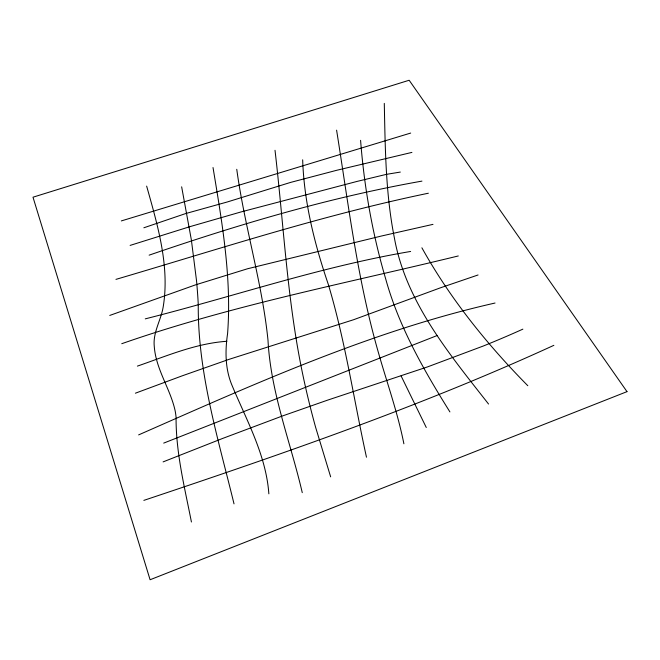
<?xml version="1.0" encoding="UTF-8"?>
<svg xmlns="http://www.w3.org/2000/svg" width="660" height="660" viewBox="0 0 660 660"><rect width="100%" height="100%" fill="white"/><g stroke="black" fill="none" stroke-linecap="round" stroke-linejoin="round"><path stroke-width="0.99" d="M553.864 345.328C420.923 406.304 282.406 454.014 143.839 500.379M138.625 434.899C254.455 383.971 371.101 331.056 495.041 303.031M437.201 335.511L163.705 443.108M163.102 461.893L222.379 438.537L282.2 416.064L327.302 400.24L427.383 366.952L483.499 345.939A731.107 413.317 -8.2 0 0 522.868 329.142M135.399 393.195L182.374 375.771L229.102 359.329L353.488 319.762L440.698 287.719L478.063 274.972M137.395 366.11C166.559 356.078 195.756 343.382 226.85 341.286M109.758 315.43L195.5 284.873L247.574 268.752L381.1 236.099L432.985 224.359M143.855 227.782L185.674 213.559L227.246 201.985L290.631 182.399L336.732 170.28L411.914 152.402M149.135 255.156C238.309 224.565 328.985 197.505 421.946 181.112M121.754 343.703C231.396 305.365 345.675 283.396 458.287 255.956M130.119 245.404L190.278 226.553L241.354 211.843L357.142 181.393L386.43 174.347L400.331 172.07M115.945 279.378C219.532 248.902 322.492 215.094 428.365 193.223M121.325 220.918L410.677 133.064M145.258 318.862C233.739 296.596 320.471 266.656 410.627 251.46M527.81 385.721C487.031 344.404 450.145 298.65 421.897 247.805M488.54 404.027C449.493 354.139 405.908 302.214 394.399 237.963C385.555 193.694 385.25 148.335 384.285 103.381M449.914 411.914C423.736 370.054 398.822 326.56 385.613 278.635C372.364 233.599 364.229 187.118 360.583 140.332M401.09 375.92L426.269 427.498M330.652 476.842L315.637 427.366A1932.059 896.75 30.5 0 1 300.63 363.94C286.869 293.436 283.346 221.529 275.014 150.298M146.644 186.103C157.591 225.159 169.975 266.244 163.152 307.147C160.908 320.397 152.773 332.541 154.267 346.376C155.867 369.27 170.164 388.451 175.073 410.462A90.898 74.926 -27.3 0 1 176.071 417.252C175.857 452.735 184.635 487.393 191.425 522.002M234.02 503.869C218.039 438.265 197.711 372.512 198.256 304.318A1722.938 796.661 -39.5 0 0 196.515 280.632L191.375 239.968L181.648 186.829M302.263 492.657C290.491 441.936 270.765 392.824 268.001 340.312C262.152 282.546 244.547 226.801 236.758 169.298M366.473 457.207C353.81 399.622 345.287 340.981 328.309 284.411C314.614 244.159 304.07 202.513 302.668 159.819M403.887 443.792C397.592 412.03 386.504 381.447 377.767 350.32C357.308 278.388 348.348 203.833 336.592 130.16M213.015 167.533C222.065 222.304 231.809 277.918 227.584 333.63C225.011 351.013 225.109 369.138 232.097 385.564C246.749 420.659 266.079 455.153 268.859 493.837M627 391.644L150.092 579.752L33 197.2L409.159 80.248L627 391.644"/></g></svg>
